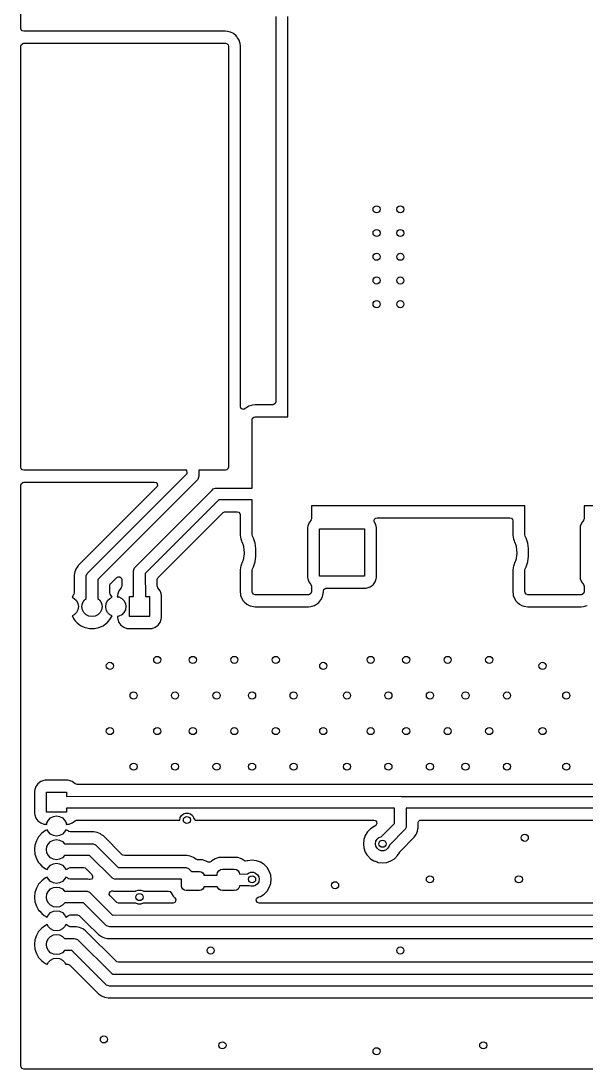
# Model space of a CAD drawing. Extents: x 195 to 321, y -209 to -140.
# Drawn here: x 194.5 to 218.33, y -208.75 to -164.56 of the extents above; entities that cross this region are included whole.
import ezdxf

# ---------------------------------------------------------------- set-up
doc = ezdxf.new("R2010")
doc.units = 0
doc.layers.add('BLACK', color=7, linetype='CONTINUOUS')

msp = doc.modelspace()

# ---------------------------------------------------------------- linework, layer by layer
at = {"layer": 'BLACK', "linetype": 'CONTINUOUS'}
for p, q in [((194.5005, -164.8705), (194.5005, -156)), ((205.2445, -164.374001), (205.2445, -180.6205)), ((205.75, -176.5), (205.75, -164.374)), ((194.511706, -164.922011), (194.5005, -164.8705)), ((194.557461, -164.974815), (194.511706, -164.922011)), ((194.6245, -164.9945), (194.557461, -164.974815)), ((203.126, -164.9945), (194.6245, -164.9945)), ((203.206354, -165.006053), (203.126, -164.9945)), ((203.268417, -165.014976), (203.206354, -165.006053)), ((203.268422, -165.014977), (203.268417, -165.014976)), ((203.335459, -165.034662), (203.26842, -165.014977)), ((203.26842, -165.014977), (203.268422, -165.014977)), ((203.33546, -165.034662), (203.335459, -165.034662)), ((203.335465, -165.034664), (203.33546, -165.034662)), ((203.466331, -165.09443), (203.335465, -165.034664)), ((203.466333, -165.094431), (203.466331, -165.09443)), ((203.466336, -165.094433), (203.466333, -165.094431)), ((203.57507, -165.188653), (203.466336, -165.094433)), ((203.575072, -165.188656), (203.57507, -165.188653)), ((203.575076, -165.188659), (203.575072, -165.188656)), ((203.61227, -165.231584), (203.575076, -165.188659)), ((203.620825, -165.241457), (203.61227, -165.231584)), ((203.636951, -165.266549), (203.620825, -165.241457)), ((203.698613, -165.362496), (203.636951, -165.266549)), ((194.5005, -165.624), (194.520185, -165.556961)), ((194.5005, -183.376), (194.5005, -165.624)), ((194.520185, -165.556961), (194.572989, -165.511206)), ((194.572989, -165.511206), (194.6245, -165.5)), ((194.6245, -165.5), (203.126, -165.5)), ((203.126, -165.5), (203.193039, -165.519685)), ((203.193039, -165.519685), (203.238794, -165.572489)), ((203.238794, -165.572489), (203.25, -165.624)), ((203.25, -165.624), (203.25, -183.376)), ((203.698616, -165.362502), (203.698613, -165.362496)), ((203.732637, -165.464722), (203.698616, -165.362502)), ((203.732741, -165.465033), (203.732637, -165.464722)), ((203.743947, -165.516544), (203.732741, -165.465033)), ((203.7555, -165.624), (203.743947, -165.516544)), ((203.7555, -165.62401), (203.7555, -165.624)), ((203.7555, -180.81211), (203.7555, -165.62401)), ((205.75, -181.25), (205.75, -176.5)), ((205.172011, -180.733294), (205.1205, -180.7445)), ((205.224815, -180.687539), (205.172011, -180.733294)), ((205.2445, -180.6205), (205.224815, -180.687539)), ((203.775184, -180.879148), (203.7555, -180.81211)), ((203.827987, -180.924904), (203.775184, -180.879148)), ((203.897146, -180.934848), (203.827987, -180.924904)), ((203.960702, -180.905824), (203.897146, -180.934848)), ((203.991459, -180.879173), (203.960702, -180.905824)), ((203.991462, -180.879171), (203.991459, -180.879173)), ((204.112496, -180.801386), (203.991462, -180.879171)), ((204.112502, -180.801383), (204.112496, -180.801386)), ((204.215027, -180.76726), (204.112502, -180.801383)), ((204.266537, -180.756054), (204.215027, -180.76726)), ((204.266549, -180.756052), (204.266537, -180.756054)), ((204.37399, -180.744501), (204.266549, -180.756052)), ((204.373991, -180.7445), (204.37399, -180.744501)), ((204.374, -180.7445), (204.373991, -180.7445)), ((205.1205, -180.7445), (204.374, -180.7445)), ((204.25, -181.374), (204.269685, -181.306961)), ((204.25, -184.25324), (204.25, -181.374)), ((204.269685, -181.306961), (204.322489, -181.261206)), ((204.322489, -181.261206), (204.374, -181.25)), ((204.374, -181.25), (205.75, -181.25)), ((194.511706, -183.427511), (194.5005, -183.376)), ((203.25, -183.376), (203.230315, -183.443039)), ((194.557461, -183.480315), (194.511706, -183.427511)), ((194.6245, -183.5), (194.557461, -183.480315)), ((201.503858, -183.5), (194.6245, -183.5)), ((197.292763, -187.860476), (201.50407, -183.642485)), ((201.50407, -183.642485), (201.503858, -183.5)), ((201.994697, -183.799272), (201.957368, -183.889392)), ((201.9995, -183.7505), (201.994697, -183.799262)), ((201.994697, -183.799262), (201.994697, -183.799272)), ((203.126, -183.5), (201.999126, -183.5)), ((201.999126, -183.5), (201.9995, -183.7505)), ((203.177511, -183.488794), (203.126, -183.5)), ((203.230315, -183.443039), (203.177511, -183.488794)), ((194.5005, -184.1295), (194.520185, -184.062461)), ((194.5005, -203.5), (194.5005, -184.1295)), ((194.520185, -184.062461), (194.572989, -184.016706)), ((194.572989, -184.016706), (194.6245, -184.0055)), ((194.6245, -184.0055), (200.133771, -184.0055)), ((200.221452, -184.217181), (196.917047, -187.521584)), ((201.957368, -183.889392), (197.745774, -188.107669)), ((200.133771, -184.0055), (200.20081, -184.025185)), ((200.20081, -184.025185), (200.246565, -184.077989)), ((200.227484, -184.210703), (200.221452, -184.217181)), ((200.256509, -184.147147), (200.227484, -184.210703)), ((200.246565, -184.077989), (200.256509, -184.147147)), ((202.611107, -184.292133), (202.701227, -184.254804)), ((202.701227, -184.254804), (204.25, -184.25324)), ((199.292615, -187.610624), (202.573223, -184.323223)), ((202.573223, -184.323223), (202.611102, -184.292137)), ((202.611102, -184.292137), (202.611107, -184.292133)), ((202.847086, -184.749902), (199.745681, -187.857729)), ((204.25, -184.748486), (202.847086, -184.749902)), ((204.25, -185), (204.25, -184.748486)), ((204.25, -186.223989), (204.25, -185)), ((215.75, -185), (206.75, -185)), ((206.75, -185), (206.75, -185.544404)), ((215.75, -186.223989), (215.75, -185)), ((227.25, -185), (218.25, -185)), ((218.25, -185), (218.25, -185.544404)), ((200.286819, -188.024549), (203.024549, -185.286819)), ((203.024549, -185.286819), (203.085872, -185.253334)), ((203.085872, -185.253334), (203.11223, -185.2505)), ((203.11223, -185.2505), (203.6205, -185.2505)), ((203.6205, -185.2505), (203.687539, -185.270185)), ((203.687539, -185.270185), (203.733294, -185.322989)), ((203.733294, -185.322989), (203.7445, -185.3745)), ((203.7445, -185.3745), (203.7445, -186.223995)), ((206.75, -185.544404), (206.730315, -185.611443)), ((209.394019, -185.638346), (209.408871, -185.570073)), ((209.408871, -185.570073), (209.458276, -185.520668)), ((209.458276, -185.520668), (209.517703, -185.5055)), ((209.517703, -185.5055), (215.1205, -185.5055)), ((215.1205, -185.5055), (215.187539, -185.525185)), ((215.187539, -185.525185), (215.233294, -185.577989)), ((215.233294, -185.577989), (215.2445, -185.6295)), ((218.25, -185.544404), (218.230315, -185.611443)), ((206.587001, -185.922116), (206.587, -185.922135)), ((206.587, -185.922135), (206.587, -188.01787)), ((206.593408, -185.862517), (206.587001, -185.922116)), ((206.643702, -185.727671), (206.593408, -185.862517)), ((206.643704, -185.727669), (206.643702, -185.727671)), ((206.725267, -185.618715), (206.643704, -185.727669)), ((206.730315, -185.611443), (206.725267, -185.618715)), ((207.0875, -187.97), (207.0875, -185.97)), ((207.0875, -185.97), (208.9925, -185.97)), ((208.9925, -185.97), (208.9925, -187.97)), ((209.418436, -185.703811), (209.394019, -185.638346)), ((209.436295, -185.727668), (209.418436, -185.703811)), ((209.436297, -185.727671), (209.436295, -185.727668)), ((209.454944, -185.777668), (209.436297, -185.727671)), ((209.486591, -185.862517), (209.454944, -185.777668)), ((209.492999, -185.922128), (209.486591, -185.862517)), ((209.493, -188.017873), (209.492999, -185.922128)), ((215.2445, -185.6295), (215.2445, -186.223995)), ((218.087001, -185.922116), (218.087, -185.922135)), ((218.087, -185.922135), (218.087, -188.01787)), ((218.093408, -185.862517), (218.087001, -185.922116)), ((218.143702, -185.727671), (218.093408, -185.862517)), ((218.143704, -185.727669), (218.143702, -185.727671)), ((218.225267, -185.618715), (218.143704, -185.727669)), ((218.230315, -185.611443), (218.225267, -185.618715)), ((203.7445, -186.223995), (203.758466, -186.341993)), ((203.758466, -186.341993), (203.758467, -186.341996)), ((203.758467, -186.341996), (203.77107, -186.394493)), ((203.77107, -186.394493), (203.771982, -186.398289)), ((203.771982, -186.398289), (203.771983, -186.398293)), ((203.771983, -186.398293), (203.799351, -186.472479)), ((203.799351, -186.472479), (203.80003, -186.473495)), ((203.80003, -186.473495), (203.823521, -186.530208)), ((204.263515, -186.280283), (204.25, -186.223989)), ((204.306548, -186.364741), (204.263515, -186.280283)), ((204.306548, -186.364742), (204.306548, -186.364741)), ((204.377221, -186.58225), (204.306548, -186.364742)), ((215.2445, -186.223995), (215.258466, -186.341993)), ((215.258466, -186.341993), (215.258467, -186.341996)), ((215.258467, -186.341996), (215.27107, -186.394493)), ((215.27107, -186.394493), (215.271982, -186.398289)), ((215.271982, -186.398289), (215.271983, -186.398293)), ((215.271983, -186.398293), (215.299351, -186.472479)), ((215.299351, -186.472479), (215.30003, -186.473495)), ((215.30003, -186.473495), (215.323521, -186.530208)), ((215.763515, -186.280283), (215.75, -186.223989)), ((215.806548, -186.364741), (215.763515, -186.280283)), ((215.806548, -186.364742), (215.806548, -186.364741)), ((215.877221, -186.58225), (215.806548, -186.364742)), ((203.823521, -186.530208), (203.833652, -186.550091)), ((203.833652, -186.550091), (203.841098, -186.568068)), ((203.841098, -186.568068), (203.84799, -186.58928)), ((203.84799, -186.58928), (203.871486, -186.646004)), ((203.871486, -186.646004), (203.879482, -186.686205)), ((203.879482, -186.686205), (203.881152, -186.691344)), ((203.881152, -186.691344), (203.885694, -186.710261)), ((203.885694, -186.710261), (203.891272, -186.745482)), ((203.891272, -186.745482), (203.907913, -186.829139)), ((203.907913, -186.829139), (203.9125, -187.0175)), ((204.377221, -186.582251), (204.377221, -186.58225)), ((204.377222, -186.582255), (204.377221, -186.582251)), ((204.413, -186.808146), (204.377222, -186.582255)), ((204.413, -187.131854), (204.413, -186.808146)), ((215.323521, -186.530208), (215.333652, -186.550091)), ((215.333652, -186.550091), (215.341098, -186.568068)), ((215.341098, -186.568068), (215.34799, -186.58928)), ((215.34799, -186.58928), (215.371486, -186.646004)), ((215.371486, -186.646004), (215.379482, -186.686205)), ((215.379482, -186.686205), (215.381152, -186.691344)), ((215.381152, -186.691344), (215.385694, -186.710261)), ((215.385694, -186.710261), (215.391272, -186.745482)), ((215.391272, -186.745482), (215.407913, -186.829139)), ((215.407913, -186.829139), (215.4125, -187.0175)), ((215.877221, -186.582251), (215.877221, -186.58225)), ((215.877222, -186.582255), (215.877221, -186.582251)), ((215.913, -186.808146), (215.877222, -186.582255)), ((215.913, -187.131854), (215.913, -186.808146)), ((203.847983, -187.350736), (203.841096, -187.371933)), ((203.871486, -187.293996), (203.847983, -187.350736)), ((203.879483, -187.253789), (203.871486, -187.293996)), ((203.881153, -187.248651), (203.879483, -187.253789)), ((203.885695, -187.229732), (203.881153, -187.248651)), ((203.891272, -187.194522), (203.885695, -187.229732)), ((203.907913, -187.110861), (203.891272, -187.194522)), ((203.9125, -187.0175), (203.907913, -187.110861)), ((204.306548, -187.575258), (204.377222, -187.357745)), ((204.377222, -187.357745), (204.413, -187.131854)), ((215.347983, -187.350736), (215.341096, -187.371933)), ((215.371486, -187.293996), (215.347983, -187.350736)), ((215.379483, -187.253789), (215.371486, -187.293996)), ((215.381153, -187.248651), (215.379483, -187.253789)), ((215.385695, -187.229732), (215.381153, -187.248651)), ((215.391272, -187.194522), (215.385695, -187.229732)), ((215.407913, -187.110861), (215.391272, -187.194522)), ((215.4125, -187.0175), (215.407913, -187.110861)), ((215.806548, -187.575258), (215.877222, -187.357745)), ((215.877222, -187.357745), (215.913, -187.131854)), ((196.77834, -187.781092), (196.7495, -187.926079)), ((196.778343, -187.781082), (196.77834, -187.781092)), ((196.834914, -187.644507), (196.778343, -187.781082)), ((196.870551, -187.591173), (196.834914, -187.644507)), ((196.89609, -187.552951), (196.870551, -187.591173)), ((196.906546, -187.537301), (196.89609, -187.552951)), ((196.917047, -187.521584), (196.906546, -187.537301)), ((199.25, -187.75), (199.254804, -187.701227)), ((199.253334, -188.825), (199.25, -187.75)), ((199.254804, -187.701227), (199.292133, -187.611107)), ((199.292133, -187.611107), (199.292615, -187.610624)), ((203.758467, -187.598008), (203.7445, -187.716004)), ((203.7445, -187.716004), (203.7445, -187.716009)), ((203.7445, -187.716009), (203.7445, -188.626)), ((203.758468, -187.597999), (203.758467, -187.598008)), ((203.771984, -187.541702), (203.758468, -187.597999)), ((203.799349, -187.467523), (203.771984, -187.541702)), ((203.80003, -187.466505), (203.799349, -187.467523)), ((203.823527, -187.409777), (203.80003, -187.466505)), ((203.833652, -187.389905), (203.823527, -187.409777)), ((203.841096, -187.371933), (203.833652, -187.389905)), ((204.25, -187.716009), (204.263516, -187.659714)), ((204.25, -188.626), (204.25, -187.716009)), ((204.263516, -187.659714), (204.306544, -187.575266)), ((204.306544, -187.575266), (204.306545, -187.575264)), ((204.306545, -187.575263), (204.306548, -187.575258)), ((204.306545, -187.575264), (204.306545, -187.575263)), ((215.258467, -187.598008), (215.2445, -187.716004)), ((215.2445, -187.716004), (215.2445, -187.716009)), ((215.2445, -187.716009), (215.2445, -188.626)), ((215.258468, -187.597999), (215.258467, -187.598008)), ((215.271984, -187.541702), (215.258468, -187.597999)), ((215.299349, -187.467523), (215.271984, -187.541702)), ((215.30003, -187.466505), (215.299349, -187.467523)), ((215.323527, -187.409777), (215.30003, -187.466505)), ((215.333652, -187.389905), (215.323527, -187.409777)), ((215.341096, -187.371933), (215.333652, -187.389905)), ((215.75, -187.716009), (215.763516, -187.659714)), ((215.75, -188.626), (215.75, -187.716009)), ((215.763516, -187.659714), (215.806544, -187.575266)), ((215.806544, -187.575266), (215.806545, -187.575264)), ((215.806545, -187.575263), (215.806548, -187.575258)), ((215.806545, -187.575264), (215.806545, -187.575263)), ((196.7495, -187.926079), (196.7495, -188.665677)), ((197.25, -188), (197.254804, -187.951227)), ((197.253345, -188.90456), (197.25, -188)), ((197.254804, -187.951227), (197.292133, -187.861107)), ((197.292133, -187.861107), (197.292763, -187.860476)), ((197.745774, -188.107669), (197.748726, -188.905616)), ((198.286819, -188.274548), (198.537819, -188.023548)), ((198.537819, -188.023548), (198.599142, -187.990063)), ((198.599142, -187.990063), (198.668834, -187.995047)), ((198.668834, -187.995047), (198.724767, -188.036919)), ((198.724767, -188.036919), (198.749184, -188.102383)), ((198.749184, -188.102383), (198.7495, -188.111229)), ((198.7495, -188.111229), (198.7495, -188.384045)), ((199.745681, -187.857729), (199.748682, -188.825)), ((200.2505, -188.11223), (200.270185, -188.045191)), ((200.2505, -188.384045), (200.2505, -188.11223)), ((200.270185, -188.045191), (200.286819, -188.024549)), ((206.587, -188.01787), (206.587001, -188.017876)), ((206.587001, -188.017876), (206.593408, -188.077483)), ((206.593408, -188.077483), (206.643702, -188.212328)), ((206.643702, -188.212328), (206.643703, -188.212329)), ((206.643703, -188.212329), (206.643704, -188.212331)), ((206.643704, -188.212331), (206.723913, -188.319477)), ((208.9925, -187.97), (207.0875, -187.97)), ((209.350046, -188.327546), (209.436296, -188.212331)), ((209.436296, -188.212331), (209.486591, -188.077483)), ((209.486591, -188.077483), (209.493, -188.017873)), ((218.087, -188.01787), (218.087001, -188.017876)), ((218.087001, -188.017876), (218.093408, -188.077483)), ((218.093408, -188.077483), (218.143702, -188.212328)), ((218.143702, -188.212328), (218.143703, -188.212329)), ((218.143703, -188.212329), (218.143704, -188.212331)), ((218.143704, -188.212331), (218.223913, -188.319477)), ((196.7495, -188.665677), (196.732887, -188.727677)), ((198.2505, -188.362229), (198.270185, -188.29519)), ((198.2505, -188.665677), (198.2505, -188.362229)), ((198.267113, -188.727677), (198.2505, -188.665677)), ((198.270185, -188.29519), (198.286819, -188.274548)), ((198.631202, -188.582671), (198.580908, -188.717517)), ((198.631206, -188.582664), (198.631202, -188.582671)), ((198.722768, -188.460355), (198.631206, -188.582664)), ((198.729815, -188.451084), (198.722504, -188.460157)), ((198.722504, -188.460157), (198.722768, -188.460355)), ((198.7495, -188.384045), (198.729815, -188.451084)), ((200.253327, -188.410373), (200.2505, -188.384045)), ((200.279625, -188.458563), (200.253327, -188.410373)), ((200.277232, -188.460355), (200.279625, -188.458563)), ((200.368793, -188.582664), (200.277232, -188.460355)), ((200.368797, -188.582671), (200.368793, -188.582664)), ((200.413679, -188.703008), (200.368797, -188.582671)), ((203.7445, -188.626), (203.744501, -188.626009)), ((203.744501, -188.626009), (203.756052, -188.73345)), ((204.261206, -188.677511), (204.25, -188.626)), ((204.306961, -188.730315), (204.261206, -188.677511)), ((206.723913, -188.319477), (206.725267, -188.321285)), ((206.725267, -188.321285), (206.749684, -188.386749)), ((206.75, -188.626), (206.730315, -188.693039)), ((206.749684, -188.386749), (206.75, -188.395596)), ((206.75, -188.395596), (206.75, -188.626)), ((207.235024, -188.768416), (207.2555, -188.626)), ((207.2555, -188.594499), (207.275185, -188.52746)), ((207.2555, -188.626), (207.2555, -188.594499)), ((207.275185, -188.52746), (207.327989, -188.481705)), ((207.327989, -188.481705), (207.3795, -188.470499)), ((207.3795, -188.470499), (209.040371, -188.470499)), ((209.040371, -188.470499), (209.040372, -188.470499)), ((209.040372, -188.470499), (209.099983, -188.464091)), ((209.099983, -188.464091), (209.234831, -188.413796)), ((209.234831, -188.413796), (209.350046, -188.327546)), ((215.2445, -188.626), (215.244501, -188.626009)), ((215.244501, -188.626009), (215.256052, -188.73345)), ((215.761206, -188.677511), (215.75, -188.626)), ((215.806961, -188.730315), (215.761206, -188.677511)), ((218.223913, -188.319477), (218.225267, -188.321285)), ((218.225267, -188.321285), (218.249684, -188.386749)), ((218.25, -188.626), (218.230315, -188.693039)), ((218.249684, -188.386749), (218.25, -188.395596)), ((218.25, -188.395596), (218.25, -188.626)), ((196.732887, -188.727677), (196.657105, -188.858933)), ((196.657105, -188.858933), (196.749809, -188.906168)), ((196.749809, -188.906168), (196.843832, -189.000191)), ((196.843832, -189.000191), (196.904199, -189.118668)), ((196.904199, -189.118668), (196.925, -189.25)), ((197.075, -189.25), (197.095801, -189.118668)), ((197.095801, -189.118668), (197.156168, -189.000191)), ((197.156168, -189.000191), (197.250191, -188.906168)), ((197.250191, -188.906168), (197.253345, -188.90456)), ((197.748726, -188.905616), (197.749809, -188.906168)), ((197.749809, -188.906168), (197.843832, -189.000191)), ((197.843832, -189.000191), (197.904199, -189.118668)), ((197.904199, -189.118668), (197.925, -189.25)), ((198.075, -189.25), (198.095801, -189.118668)), ((198.095801, -189.118668), (198.156168, -189.000191)), ((198.156168, -189.000191), (198.250191, -188.906168)), ((198.250191, -188.906168), (198.342894, -188.858933)), ((198.342894, -188.858933), (198.267113, -188.727677)), ((198.5745, -188.797312), (198.56342, -188.835044)), ((198.56342, -188.835044), (198.631332, -188.845801)), ((198.574501, -188.777123), (198.5745, -188.777135)), ((198.5745, -188.777135), (198.5745, -188.797312)), ((198.575436, -188.768417), (198.574501, -188.777123)), ((198.580908, -188.717517), (198.575436, -188.768417)), ((198.631332, -188.845801), (198.749809, -188.906168)), ((198.749809, -188.906168), (198.843832, -189.000191)), ((198.843832, -189.000191), (198.904199, -189.118668)), ((198.904199, -189.118668), (198.925, -189.25)), ((199.075, -189.675), (199.075, -188.825)), ((199.075, -188.825), (199.253334, -188.825)), ((199.748682, -188.825), (199.925, -188.825)), ((199.925, -188.825), (199.925, -189.675)), ((200.419091, -188.717517), (200.413679, -188.703008)), ((200.425499, -188.777128), (200.419091, -188.717517)), ((200.4255, -189.722873), (200.425499, -188.777128)), ((203.756052, -188.73345), (203.756054, -188.733462)), ((203.756054, -188.733462), (203.76726, -188.784972)), ((203.76726, -188.784972), (203.801383, -188.887497)), ((203.801383, -188.887497), (203.801386, -188.887503)), ((203.801386, -188.887503), (203.879171, -189.008537)), ((203.879171, -189.008537), (203.879179, -189.008548)), ((203.879179, -189.008548), (203.924923, -189.06134)), ((203.924923, -189.06134), (203.924926, -189.061343)), ((203.924926, -189.061343), (203.92493, -189.061347)), ((203.92493, -189.061347), (204.033664, -189.155567)), ((204.374, -188.75), (204.306961, -188.730315)), ((206.626, -188.75), (204.374, -188.75)), ((206.677511, -188.738794), (206.626, -188.75)), ((206.730315, -188.693039), (206.677511, -188.738794)), ((206.887504, -189.198613), (207.008543, -189.120825)), ((207.008543, -189.120825), (207.061347, -189.07507)), ((207.061347, -189.07507), (207.155567, -188.966336)), ((207.155567, -188.966336), (207.215338, -188.835459)), ((207.215338, -188.835459), (207.235023, -188.76842)), ((207.235023, -188.76842), (207.235024, -188.768416)), ((215.256052, -188.73345), (215.256054, -188.733462)), ((215.256054, -188.733462), (215.26726, -188.784972)), ((215.26726, -188.784972), (215.301383, -188.887497)), ((215.301383, -188.887497), (215.301386, -188.887503)), ((215.301386, -188.887503), (215.379171, -189.008537)), ((215.379171, -189.008537), (215.379179, -189.008548)), ((215.379179, -189.008548), (215.424923, -189.06134)), ((215.424923, -189.06134), (215.424926, -189.061343)), ((215.424926, -189.061343), (215.42493, -189.061347)), ((215.42493, -189.061347), (215.533664, -189.155567)), ((215.874, -188.75), (215.806961, -188.730315)), ((218.126, -188.75), (215.874, -188.75)), ((218.177511, -188.738794), (218.126, -188.75)), ((218.230315, -188.693039), (218.177511, -188.738794)), ((196.843832, -189.499809), (196.749809, -189.593832)), ((196.904199, -189.381332), (196.843832, -189.499809)), ((196.925, -189.25), (196.904199, -189.381332)), ((197.095801, -189.381332), (197.075, -189.25)), ((197.156168, -189.499809), (197.095801, -189.381332)), ((197.250191, -189.593832), (197.156168, -189.499809)), ((197.843832, -189.499809), (197.749809, -189.593832)), ((197.904199, -189.381332), (197.843832, -189.499809)), ((197.925, -189.25), (197.904199, -189.381332)), ((198.095801, -189.381332), (198.075, -189.25)), ((198.156168, -189.499809), (198.095801, -189.381332)), ((198.250191, -189.593832), (198.156168, -189.499809)), ((198.843832, -189.499809), (198.749809, -189.593832)), ((198.904199, -189.381332), (198.843832, -189.499809)), ((198.925, -189.25), (198.904199, -189.381332)), ((204.033664, -189.155567), (204.033667, -189.155568)), ((204.033667, -189.155568), (204.033668, -189.155569)), ((204.033668, -189.155569), (204.127925, -189.198616)), ((204.127925, -189.198616), (204.164541, -189.215338)), ((204.164541, -189.215338), (204.23158, -189.235023)), ((204.23158, -189.235023), (204.231584, -189.235024)), ((204.231584, -189.235024), (204.374, -189.2555)), ((204.374, -189.2555), (204.374003, -189.2555)), ((204.374003, -189.2555), (206.62599, -189.2555)), ((206.62599, -189.2555), (206.626, -189.2555)), ((206.626, -189.2555), (206.733456, -189.243947)), ((206.733456, -189.243947), (206.784967, -189.232741)), ((206.784967, -189.232741), (206.819197, -189.221347)), ((206.819197, -189.221347), (206.887497, -189.198616)), ((206.887497, -189.198616), (206.887501, -189.198613)), ((206.887501, -189.198613), (206.887504, -189.198613)), ((215.533664, -189.155567), (215.533667, -189.155568)), ((215.533667, -189.155568), (215.533668, -189.155569)), ((215.533668, -189.155569), (215.627925, -189.198616)), ((215.627925, -189.198616), (215.664541, -189.215338)), ((215.664541, -189.215338), (215.73158, -189.235023)), ((215.73158, -189.235023), (215.731584, -189.235024)), ((215.731584, -189.235024), (215.874, -189.2555)), ((215.874, -189.2555), (215.874003, -189.2555)), ((215.874003, -189.2555), (218.12599, -189.2555)), ((218.12599, -189.2555), (218.126, -189.2555)), ((218.126, -189.2555), (218.233456, -189.243947)), ((218.233456, -189.243947), (218.284967, -189.232741)), ((218.284967, -189.232741), (218.319197, -189.221347)), ((218.319197, -189.221347), (218.387497, -189.198616)), ((196.749809, -189.593832), (196.657106, -189.641066)), ((196.657106, -189.641066), (196.669266, -189.662128)), ((196.669266, -189.662128), (196.74713, -189.796992)), ((196.74713, -189.796992), (196.792476, -189.847354)), ((196.792476, -189.847354), (196.877302, -189.941564)), ((196.877302, -189.941564), (196.877305, -189.941566)), ((196.877305, -189.941566), (196.877308, -189.941569)), ((196.877308, -189.941569), (196.96232, -190.003334)), ((196.96232, -190.003334), (197.034702, -190.055923)), ((197.368668, -189.654199), (197.250191, -189.593832)), ((197.5, -189.675), (197.368668, -189.654199)), ((197.631332, -189.654199), (197.5, -189.675)), ((197.749809, -189.593832), (197.631332, -189.654199)), ((197.965299, -190.055922), (198.122692, -189.941569)), ((198.122692, -189.941569), (198.144513, -189.917335)), ((198.144513, -189.917335), (198.176161, -189.882186)), ((198.176161, -189.882186), (198.25287, -189.796992)), ((198.342893, -189.641066), (198.250191, -189.593832)), ((198.25287, -189.796992), (198.342893, -189.641066)), ((198.631332, -189.654199), (198.568032, -189.664224)), ((198.568032, -189.664224), (198.5745, -189.70268)), ((198.5745, -189.70268), (198.5745, -189.722867)), ((198.5745, -189.722867), (198.574501, -189.722876)), ((198.574501, -189.722876), (198.580908, -189.782483)), ((198.580908, -189.782483), (198.631202, -189.917328)), ((198.631202, -189.917328), (198.631206, -189.917335)), ((198.631206, -189.917335), (198.717452, -190.032544)), ((198.749809, -189.593832), (198.631332, -189.654199)), ((199.925, -189.675), (199.075, -189.675)), ((200.282546, -190.032546), (200.368796, -189.917331)), ((200.368796, -189.917331), (200.419091, -189.782483)), ((200.419091, -189.782483), (200.4255, -189.722873)), ((197.034702, -190.055923), (197.102926, -190.086297)), ((197.102926, -190.086297), (197.212429, -190.135051)), ((197.212429, -190.135051), (197.402726, -190.1755)), ((197.402726, -190.1755), (197.597274, -190.1755)), ((197.597274, -190.1755), (197.787571, -190.135051)), ((197.787571, -190.135051), (197.965299, -190.055922)), ((198.717452, -190.032544), (198.717455, -190.032547)), ((198.717455, -190.032547), (198.832664, -190.118793)), ((198.832664, -190.118793), (198.832671, -190.118797)), ((198.832671, -190.118797), (198.967517, -190.169091)), ((198.967517, -190.169091), (198.967516, -190.169091)), ((198.967516, -190.169091), (198.974444, -190.169835)), ((198.974444, -190.169835), (199.027127, -190.1755)), ((199.027127, -190.1755), (199.972872, -190.175499)), ((199.972872, -190.175499), (200.032483, -190.169091)), ((200.032483, -190.169091), (200.167331, -190.118796)), ((200.167331, -190.118796), (200.282546, -190.032546)), ((195.332664, -196.631206), (195.217455, -196.717452)), ((195.332671, -196.631202), (195.332664, -196.631206)), ((195.467516, -196.580908), (195.332671, -196.631202)), ((195.527123, -196.574501), (195.467516, -196.580908)), ((195.527129, -196.5745), (195.527123, -196.574501)), ((196.472864, -196.5745), (195.527129, -196.5745)), ((196.472873, -196.5745), (196.472864, -196.5745)), ((196.472881, -196.5745), (196.472873, -196.5745)), ((196.472883, -196.574501), (196.472881, -196.5745)), ((196.532483, -196.580908), (196.472883, -196.574501)), ((196.667328, -196.631202), (196.532482, -196.580908)), ((196.532482, -196.580908), (196.532483, -196.580908)), ((196.667335, -196.631206), (196.667328, -196.631202)), ((196.789645, -196.722768), (196.667335, -196.631206)), ((195.074501, -197.027116), (195.0745, -197.027135)), ((195.0745, -197.027135), (195.0745, -197.97287)), ((195.080908, -196.967517), (195.074501, -197.027116)), ((195.131202, -196.832671), (195.080908, -196.967517)), ((195.131206, -196.832664), (195.131202, -196.832671)), ((195.217452, -196.717455), (195.131206, -196.832664)), ((195.217455, -196.717452), (195.217452, -196.717455)), ((195.575, -197.925), (195.575, -197.075)), ((195.575, -197.075), (196.425, -197.075)), ((196.425, -197.075), (196.425, -197.254647)), ((196.789842, -196.722504), (196.789645, -196.722768)), ((196.798915, -196.729815), (196.789842, -196.722504)), ((196.865954, -196.7495), (196.798915, -196.729815)), ((210.573918, -196.7495), (196.865954, -196.7495)), ((242.573918, -196.7495), (210.573918, -196.7495)), ((196.425, -197.254647), (210.5, -197.25)), ((210.5, -197.25), (210.548624, -197.254789)), ((210.548624, -197.254789), (242.5, -197.25)), ((196.425, -197.925), (195.575, -197.925)), ((210.251123, -197.745294), (196.425, -197.749859)), ((196.425, -197.749859), (196.425, -197.925)), ((201.35, -197.990192), (201.447906, -197.954558)), ((201.447906, -197.954558), (201.552094, -197.954558)), ((201.552094, -197.954558), (201.65, -197.990192)), ((210.25409, -198.392957), (210.251123, -197.745294)), ((242.252146, -197.74524), (210.746564, -197.749963)), ((210.746564, -197.749963), (210.75, -198.5)), ((195.0745, -197.97287), (195.074501, -197.972876)), ((195.074501, -197.972876), (195.080908, -198.032483)), ((195.080908, -198.032483), (195.131202, -198.167328)), ((195.131202, -198.167328), (195.131206, -198.167335)), ((195.131206, -198.167335), (195.217452, -198.282544)), ((195.217452, -198.282544), (195.217455, -198.282547)), ((195.217455, -198.282547), (195.332664, -198.368793)), ((195.332664, -198.368793), (195.332671, -198.368797)), ((195.332671, -198.368797), (195.467517, -198.419091)), ((195.585367, -198.434543), (195.595801, -198.368668)), ((195.595801, -198.368668), (195.656168, -198.250191)), ((195.656168, -198.250191), (195.750191, -198.156168)), ((195.750191, -198.156168), (195.868668, -198.095801)), ((195.868668, -198.095801), (196, -198.075)), ((196, -198.075), (196.131332, -198.095801)), ((196.131332, -198.095801), (196.249809, -198.156168)), ((196.249809, -198.156168), (196.343832, -198.250191)), ((196.343832, -198.250191), (196.404199, -198.368668)), ((196.404199, -198.368668), (196.414297, -198.432427)), ((196.532483, -198.419091), (196.667331, -198.368796)), ((196.667331, -198.368796), (196.782546, -198.282546)), ((196.782545, -198.282546), (196.789645, -198.277232)), ((196.782546, -198.282546), (196.782545, -198.282546)), ((196.789645, -198.277232), (196.791439, -198.279629)), ((196.791439, -198.279629), (196.839596, -198.253334)), ((196.839596, -198.253334), (196.865954, -198.2505)), ((196.865954, -198.2505), (201.200088, -198.2505)), ((201.2, -198.25), (201.218092, -198.147394)), ((201.200088, -198.2505), (201.2, -198.25)), ((201.218092, -198.147394), (201.270187, -198.057164)), ((201.270187, -198.057164), (201.35, -197.990192)), ((201.65, -197.990192), (201.729813, -198.057164)), ((201.729813, -198.057164), (201.781908, -198.147394)), ((201.781908, -198.147394), (201.78923, -198.188923)), ((201.78923, -198.188923), (201.852295, -198.2505)), ((201.852295, -198.2505), (209.388768, -198.2505)), ((209.388768, -198.2505), (209.455807, -198.270185)), ((209.455807, -198.270185), (209.501562, -198.322989)), ((209.511506, -198.392147), (209.482481, -198.455703)), ((209.501562, -198.322989), (209.511506, -198.392147)), ((209.697009, -198.954884), (210.25409, -198.392957)), ((211.2505, -198.3745), (211.270185, -198.307461)), ((211.2505, -198.57392), (211.2505, -198.3745)), ((211.270185, -198.307461), (211.322989, -198.261706)), ((211.322989, -198.261706), (211.3745, -198.2505)), ((211.3745, -198.2505), (240.888769, -198.2505)), ((195.377302, -198.808435), (195.247129, -198.953009)), ((195.377305, -198.808433), (195.377302, -198.808435)), ((195.534704, -198.694075), (195.377305, -198.808433)), ((195.467517, -198.419091), (195.467516, -198.419091)), ((195.467516, -198.419091), (195.474444, -198.419835)), ((195.474444, -198.419835), (195.527127, -198.4255)), ((195.527127, -198.4255), (195.554561, -198.425499)), ((195.534705, -198.694075), (195.534704, -198.694075)), ((195.604998, -198.662778), (195.534705, -198.694075)), ((195.554561, -198.425499), (195.585367, -198.434543)), ((195.609952, -198.659105), (195.604998, -198.662778)), ((195.656168, -198.749809), (195.609952, -198.659105)), ((195.750191, -198.843832), (195.656168, -198.749809)), ((195.868668, -198.904199), (195.750191, -198.843832)), ((196.249809, -198.843832), (196.131332, -198.904199)), ((196.343832, -198.749809), (196.249809, -198.843832)), ((196.390238, -198.658731), (196.343832, -198.749809)), ((196.395, -198.662779), (196.390238, -198.658731)), ((196.465295, -198.694075), (196.395, -198.662779)), ((196.414297, -198.432427), (196.445433, -198.425499)), ((196.445433, -198.425499), (196.472872, -198.425499)), ((196.465299, -198.694078), (196.465295, -198.694075)), ((196.499481, -198.718913), (196.465299, -198.694078)), ((196.472872, -198.425499), (196.532483, -198.419091)), ((196.508985, -198.725818), (196.499481, -198.718913)), ((196.514832, -198.729815), (196.508985, -198.725818)), ((196.581871, -198.7495), (196.514832, -198.729815)), ((197.573918, -198.7495), (196.581871, -198.7495)), ((197.57392, -198.7495), (197.573918, -198.7495)), ((197.718907, -198.77834), (197.57392, -198.7495)), ((197.718917, -198.778343), (197.718907, -198.77834)), ((197.855491, -198.834913), (197.718917, -198.778343)), ((197.904729, -198.867813), (197.855491, -198.834913)), ((209.120184, -198.747737), (209.024211, -198.900476)), ((209.247737, -198.620184), (209.120184, -198.747737)), ((209.400475, -198.524212), (209.247737, -198.620184)), ((209.40675, -198.521191), (209.400475, -198.524212)), ((209.441934, -198.496696), (209.405871, -198.519366)), ((209.405871, -198.519366), (209.40675, -198.521191)), ((209.476448, -198.462183), (209.441934, -198.496696)), ((209.482481, -198.455703), (209.476448, -198.462183)), ((210.707752, -198.639007), (210.038744, -199.313835)), ((210.707867, -198.638893), (210.707752, -198.639007)), ((210.745196, -198.548773), (210.707867, -198.638893)), ((210.75, -198.5), (210.745196, -198.548773)), ((211.082951, -198.978416), (211.165084, -198.855495)), ((211.165084, -198.855495), (211.221658, -198.718913)), ((211.221658, -198.718913), (211.242338, -198.614949)), ((211.242338, -198.614949), (211.2505, -198.57392)), ((195.149856, -199.121489), (195.089738, -199.306516)), ((195.149857, -199.121488), (195.149856, -199.121489)), ((195.247129, -198.953009), (195.149857, -199.121488)), ((195.595801, -199.368668), (195.656168, -199.250191)), ((195.656168, -199.250191), (195.750191, -199.156168)), ((195.750191, -199.156168), (195.868668, -199.095801)), ((196, -198.925), (195.868668, -198.904199)), ((195.868668, -199.095801), (196, -199.075)), ((196.131332, -198.904199), (196, -198.925)), ((196, -199.075), (196.131332, -199.095801)), ((196.131332, -199.095801), (196.249809, -199.156168)), ((196.249809, -199.156168), (196.343832, -199.250191)), ((196.343832, -199.250191), (196.345559, -199.25358)), ((196.345559, -199.25358), (197.5, -199.25)), ((197.5, -199.25), (197.548773, -199.254804)), ((197.548773, -199.254804), (197.638893, -199.292133)), ((197.638893, -199.292133), (197.639044, -199.292284)), ((197.639044, -199.292284), (198.607651, -200.254551)), ((197.978414, -198.917046), (197.904729, -198.867812)), ((197.904729, -198.867812), (197.904729, -198.867813)), ((197.978421, -198.917052), (197.978414, -198.917046)), ((198.774548, -199.713181), (197.978421, -198.917052)), ((208.96463, -199.07075), (208.944435, -199.249996)), ((208.944435, -199.249996), (208.944435, -199.250003)), ((208.944435, -199.250003), (208.96463, -199.429249)), ((208.964631, -199.070745), (208.96463, -199.07075)), ((209.024211, -198.900476), (208.964631, -199.070745)), ((209.45, -199.25), (209.468092, -199.147394)), ((209.468092, -199.352606), (209.45, -199.25)), ((209.468092, -199.147394), (209.520187, -199.057164)), ((209.520187, -199.057164), (209.6, -198.990192)), ((209.6, -198.990192), (209.697009, -198.954884)), ((210.503305, -199.558061), (211.082951, -198.978416)), ((195.089738, -199.306516), (195.069402, -199.5)), ((195.069402, -199.5), (195.089738, -199.693483)), ((195.089738, -199.693483), (195.149856, -199.87851)), ((195.575, -199.5), (195.595801, -199.368668)), ((195.595801, -199.631332), (195.575, -199.5)), ((195.656168, -199.749809), (195.595801, -199.631332)), ((198.79519, -199.729815), (198.774548, -199.713181)), ((198.862229, -199.7495), (198.79519, -199.729815)), ((208.96463, -199.429249), (208.964631, -199.429254)), ((208.964631, -199.429254), (209.024211, -199.599523)), ((209.024211, -199.599523), (209.095628, -199.713181)), ((209.095628, -199.713181), (209.120184, -199.752262)), ((209.520187, -199.442836), (209.468092, -199.352606)), ((209.6, -199.509808), (209.520187, -199.442836)), ((209.697906, -199.545442), (209.6, -199.509808)), ((209.802094, -199.545442), (209.697906, -199.545442)), ((209.9, -199.509808), (209.802094, -199.545442)), ((209.979813, -199.442836), (209.9, -199.509808)), ((210.031908, -199.352606), (209.979813, -199.442836)), ((210.038744, -199.313835), (210.031908, -199.352606)), ((210.379816, -199.752262), (210.475789, -199.599522)), ((210.475789, -199.599522), (210.475792, -199.59951)), ((210.475792, -199.59951), (210.47881, -199.593248)), ((210.47881, -199.593248), (210.48065, -199.594134)), ((210.48065, -199.594134), (210.503305, -199.558061)), ((195.149856, -199.87851), (195.149857, -199.878511)), ((195.149857, -199.878511), (195.218485, -199.997378)), ((195.218485, -199.997378), (195.24713, -200.046992)), ((195.24713, -200.046992), (195.292117, -200.096955)), ((195.292117, -200.096955), (195.377302, -200.191564)), ((195.750191, -199.843832), (195.656168, -199.749809)), ((195.656168, -200.250191), (195.750191, -200.156168)), ((195.868668, -199.904199), (195.750191, -199.843832)), ((195.750191, -200.156168), (195.868668, -200.095801)), ((196, -199.925), (195.868668, -199.904199)), ((195.868668, -200.095801), (196, -200.075)), ((196.131332, -199.904199), (196, -199.925)), ((196, -200.075), (196.131332, -200.095801)), ((196.249809, -199.843832), (196.131332, -199.904199)), ((196.131332, -200.095801), (196.249809, -200.156168)), ((196.343832, -199.749809), (196.249809, -199.843832)), ((196.249809, -200.156168), (196.343832, -200.250191)), ((196.344278, -199.748932), (196.343832, -199.749809)), ((197.39258, -199.74568), (196.344278, -199.748932)), ((198.361108, -200.707868), (197.39258, -199.74568)), ((201.498918, -199.7495), (198.862229, -199.7495)), ((201.49892, -199.7495), (201.498918, -199.7495)), ((201.643907, -199.77834), (201.49892, -199.7495)), ((201.643917, -199.778343), (201.643907, -199.77834)), ((201.780492, -199.834914), (201.643917, -199.778343)), ((201.780494, -199.834915), (201.780492, -199.834914)), ((201.780495, -199.834916), (201.780494, -199.834915)), ((201.822071, -199.862696), (201.780495, -199.834916)), ((201.82217, -199.862761), (201.822071, -199.862696)), ((201.883293, -199.903602), (201.82217, -199.862761)), ((201.885144, -199.904815), (201.883293, -199.903602)), ((201.952183, -199.9245), (201.885144, -199.904815)), ((202.081613, -199.9245), (201.952183, -199.9245)), ((202.081616, -199.9245), (202.081613, -199.9245)), ((202.102778, -199.926423), (202.081616, -199.9245)), ((202.152192, -199.930913), (202.102778, -199.926423)), ((202.152194, -199.930913), (202.152192, -199.930913)), ((202.152196, -199.930914), (202.152194, -199.930913)), ((202.314606, -199.981522), (202.152196, -199.930914)), ((202.314607, -199.981522), (202.314606, -199.981522)), ((202.314608, -199.981523), (202.314607, -199.981522)), ((202.37348, -200.017112), (202.314608, -199.981523)), ((202.394291, -200.027175), (202.37348, -200.017112)), ((202.463983, -200.032162), (202.394291, -200.027175)), ((202.525307, -199.99868), (202.463983, -200.032162)), ((202.546958, -199.97703), (202.525307, -199.99868)), ((202.546959, -199.977029), (202.546958, -199.97703)), ((202.691294, -199.888001), (202.546959, -199.977029)), ((202.691305, -199.887996), (202.691294, -199.888001)), ((202.852289, -199.834651), (202.691305, -199.887996)), ((202.852292, -199.83465), (202.852289, -199.834651)), ((202.951644, -199.824501), (202.852292, -199.83465)), ((202.951662, -199.8245), (202.951644, -199.824501)), ((203.548346, -199.8245), (202.951662, -199.8245)), ((203.647709, -199.834651), (203.548346, -199.8245)), ((203.808694, -199.887996), (203.647709, -199.834651)), ((203.808699, -199.887998), (203.808694, -199.887996)), ((203.932534, -199.964381), (203.808699, -199.887998)), ((203.968803, -199.979444), (203.932534, -199.964381)), ((204.038582, -199.975885), (203.968803, -199.979444)), ((204.070746, -199.964631), (204.038582, -199.975885)), ((204.249996, -199.944435), (204.070746, -199.964631)), ((204.250004, -199.944435), (204.249996, -199.944435)), ((204.429249, -199.96463), (204.250004, -199.944435)), ((204.429254, -199.964631), (204.429249, -199.96463)), ((204.599523, -200.024211), (204.429254, -199.964631)), ((204.715295, -200.096956), (204.599523, -200.024211)), ((204.752262, -200.120184), (204.715295, -200.096956)), ((204.879816, -200.247738), (204.752262, -200.120184)), ((209.120184, -199.752262), (209.247738, -199.879816)), ((209.247738, -199.879816), (209.318852, -199.9245)), ((209.318852, -199.9245), (209.382721, -199.964632)), ((209.382721, -199.964632), (209.400478, -199.975789)), ((209.400478, -199.975789), (209.518575, -200.017113)), ((209.518575, -200.017113), (209.570745, -200.035368)), ((209.570745, -200.035368), (209.57075, -200.035369)), ((209.57075, -200.035369), (209.749996, -200.055565)), ((209.749996, -200.055565), (209.75, -200.055565)), ((209.75, -200.055565), (209.750004, -200.055565)), ((209.750004, -200.055565), (209.929249, -200.035369)), ((209.929249, -200.035369), (209.929252, -200.035368)), ((209.929252, -200.035368), (209.929255, -200.035368)), ((209.929255, -200.035368), (210.099522, -199.975789)), ((210.099522, -199.975789), (210.252262, -199.879816)), ((210.252262, -199.879816), (210.379816, -199.752262)), ((195.377302, -200.191564), (195.377305, -200.191566)), ((195.377305, -200.191566), (195.377308, -200.191569)), ((195.377308, -200.191569), (195.485513, -200.270185)), ((195.485513, -200.270185), (195.534702, -200.305923)), ((195.534702, -200.305923), (195.610562, -200.339697)), ((195.610562, -200.339697), (195.656168, -200.250191)), ((196.343832, -200.250191), (196.389437, -200.339697)), ((196.389437, -200.339697), (196.465299, -200.305922)), ((196.465299, -200.305922), (196.508985, -200.274181)), ((196.508985, -200.274181), (196.574792, -200.250702)), ((196.574792, -200.250702), (196.581871, -200.2505)), ((196.581871, -200.2505), (197.13777, -200.2505)), ((197.13777, -200.2505), (197.204809, -200.270185)), ((197.204809, -200.270185), (197.225451, -200.286819)), ((197.225451, -200.286819), (197.489521, -200.550889)), ((197.489521, -200.550889), (197.523006, -200.612212)), ((197.523006, -200.612212), (197.518022, -200.681904)), ((198.607651, -200.254551), (201.425, -200.25)), ((201.425, -200.25), (201.473773, -200.254804)), ((201.473773, -200.254804), (201.563893, -200.292133)), ((201.563893, -200.292133), (201.563945, -200.292185)), ((201.563945, -200.292185), (201.699294, -200.425)), ((201.699294, -200.425), (202.025, -200.425)), ((202.025, -200.425), (202.101537, -200.440224)), ((202.101537, -200.440224), (202.166421, -200.483579)), ((202.166421, -200.483579), (202.209776, -200.548463)), ((202.209776, -200.548463), (202.215682, -200.578155)), ((202.215682, -200.578155), (202.775, -200.576362)), ((202.775, -200.55), (202.792127, -200.463896)), ((202.775, -200.576362), (202.775, -200.55)), ((202.792127, -200.463896), (202.840901, -200.390901)), ((202.840901, -200.390901), (202.913896, -200.342127)), ((202.913896, -200.342127), (203, -200.325)), ((203, -200.325), (203.5, -200.325)), ((203.5, -200.325), (203.586104, -200.342127)), ((203.586104, -200.342127), (203.659099, -200.390901)), ((203.659099, -200.390901), (203.707873, -200.463896)), ((203.707873, -200.463896), (203.720498, -200.527367)), ((203.720498, -200.527367), (204.057581, -200.525785)), ((204.057581, -200.525785), (204.1, -200.490192)), ((204.1, -200.490192), (204.197906, -200.454558)), ((204.197906, -200.454558), (204.302094, -200.454558)), ((204.302094, -200.454558), (204.4, -200.490192)), ((204.4, -200.490192), (204.479813, -200.557164)), ((204.479813, -200.557164), (204.531908, -200.647394)), ((204.975789, -200.400478), (204.879816, -200.247738)), ((205.011192, -200.501655), (204.975789, -200.400478)), ((205.035368, -200.570745), (205.011192, -200.501655)), ((205.035369, -200.57075), (205.035368, -200.570745)), ((205.055565, -200.749996), (205.035369, -200.57075)), ((195.247129, -200.953009), (195.149857, -201.121488)), ((195.377302, -200.808435), (195.247129, -200.953009)), ((195.377305, -200.808433), (195.377302, -200.808435)), ((195.534702, -200.694076), (195.377305, -200.808433)), ((195.610561, -200.660301), (195.534702, -200.694076)), ((195.656168, -200.749809), (195.610561, -200.660301)), ((195.750191, -200.843832), (195.656168, -200.749809)), ((195.868668, -200.904199), (195.750191, -200.843832)), ((196, -200.925), (195.868668, -200.904199)), ((196.131332, -200.904199), (196, -200.925)), ((196.249809, -200.843832), (196.131332, -200.904199)), ((196.343832, -200.749809), (196.249809, -200.843832)), ((196.389437, -200.660302), (196.343832, -200.749809)), ((196.465299, -200.694078), (196.389437, -200.660302)), ((196.50848, -200.725451), (196.465299, -200.694078)), ((196.508985, -200.725818), (196.50848, -200.725451)), ((196.514832, -200.729815), (196.508985, -200.725818)), ((196.581871, -200.7495), (196.514832, -200.729815)), ((197.323918, -200.7495), (196.581871, -200.7495)), ((197.323922, -200.7495), (197.323918, -200.7495)), ((197.377649, -200.760187), (197.323922, -200.7495)), ((197.410686, -200.762254), (197.377649, -200.760187)), ((197.47615, -200.737837), (197.410686, -200.762254)), ((197.518022, -200.681904), (197.47615, -200.737837)), ((198.451228, -200.745197), (198.361108, -200.707868)), ((198.451237, -200.745197), (198.451228, -200.745197)), ((198.5, -200.75), (198.451237, -200.745197)), ((201.275, -200.745517), (198.5, -200.75)), ((201.275, -201.025), (201.275, -200.745517)), ((201.290224, -201.101537), (201.275, -201.025)), ((203.720466, -201.022792), (203.707873, -201.086104)), ((204.13039, -201.020868), (203.720466, -201.022792)), ((204.197906, -201.045442), (204.13039, -201.020868)), ((204.302094, -201.045442), (204.197906, -201.045442)), ((204.4, -201.009808), (204.302094, -201.045442)), ((204.479813, -200.942836), (204.4, -201.009808)), ((204.531908, -200.852606), (204.479813, -200.942836)), ((204.531908, -200.647394), (204.55, -200.75)), ((204.55, -200.75), (204.531908, -200.852606)), ((204.975789, -201.099522), (205.035368, -200.929255)), ((205.035368, -200.929255), (205.035369, -200.929249)), ((205.035369, -200.929249), (205.055565, -200.750003)), ((205.055565, -200.750003), (205.055565, -200.749996)), ((195.089738, -201.306516), (195.069402, -201.5)), ((195.069402, -201.5), (195.089738, -201.693483)), ((195.149856, -201.121489), (195.089738, -201.306516)), ((195.149857, -201.121488), (195.149856, -201.121489)), ((195.575, -201.5), (195.595801, -201.368668)), ((195.595801, -201.631332), (195.575, -201.5)), ((195.595801, -201.368668), (195.656168, -201.250191)), ((195.656168, -201.250191), (195.750191, -201.156168)), ((195.750191, -201.156168), (195.868668, -201.095801)), ((195.868668, -201.095801), (196, -201.075)), ((196, -201.075), (196.131332, -201.095801)), ((196.131332, -201.095801), (196.249809, -201.156168)), ((196.249809, -201.156168), (196.343832, -201.250191)), ((196.343832, -201.250191), (196.345439, -201.253345)), ((196.345439, -201.253345), (197.25, -201.25)), ((197.25, -201.25), (197.298773, -201.254804)), ((197.298773, -201.254804), (197.388893, -201.292133)), ((197.388893, -201.292133), (197.389044, -201.292284)), ((197.389044, -201.292284), (198.357884, -202.254782)), ((198.226992, -201.387786), (198.231976, -201.318094)), ((198.260477, -201.449109), (198.226992, -201.387786)), ((198.231976, -201.318094), (198.273848, -201.262161)), ((198.524548, -201.713181), (198.260477, -201.449109)), ((198.273848, -201.262161), (198.339312, -201.237744)), ((198.339312, -201.237744), (198.372343, -201.23981)), ((198.372343, -201.23981), (198.397241, -201.244763)), ((198.397241, -201.244763), (198.411661, -201.247631)), ((198.411661, -201.247631), (198.426081, -201.2505)), ((198.426081, -201.2505), (198.426082, -201.2505)), ((198.426082, -201.2505), (198.426083, -201.2505)), ((198.426083, -201.2505), (198.573918, -201.2505)), ((198.573918, -201.2505), (199.337716, -201.2505)), ((199.337716, -201.2505), (199.35, -201.240192)), ((199.35, -201.240192), (199.447906, -201.204558)), ((199.447906, -201.204558), (199.552094, -201.204558)), ((199.552094, -201.204558), (199.65, -201.240192)), ((199.65, -201.240192), (199.662284, -201.2505)), ((199.662284, -201.2505), (200.722833, -201.2505)), ((200.722833, -201.2505), (200.789872, -201.270185)), ((200.789872, -201.270185), (200.82895, -201.31035)), ((200.82895, -201.31035), (200.831521, -201.314603)), ((200.831521, -201.314603), (200.831522, -201.314606)), ((200.831522, -201.314606), (200.919528, -201.460185)), ((200.919528, -201.460185), (200.91953, -201.460188)), ((200.91953, -201.460188), (200.997161, -201.537819)), ((201.333579, -201.166421), (201.290224, -201.101537)), ((201.398463, -201.209776), (201.333579, -201.166421)), ((201.475, -201.225), (201.398463, -201.209776)), ((202.025, -201.225), (201.475, -201.225)), ((202.101537, -201.209776), (202.025, -201.225)), ((202.166421, -201.166421), (202.101537, -201.209776)), ((202.209776, -201.101537), (202.166421, -201.166421)), ((202.215351, -201.073508), (202.209776, -201.101537)), ((202.789255, -201.071668), (202.215351, -201.073508)), ((202.792127, -201.086104), (202.789255, -201.071668)), ((202.840901, -201.159099), (202.792127, -201.086104)), ((202.913896, -201.207873), (202.840901, -201.159099)), ((203, -201.225), (202.913896, -201.207873)), ((203.5, -201.225), (203, -201.225)), ((203.586104, -201.207873), (203.5, -201.225)), ((203.659099, -201.159099), (203.586104, -201.207873)), ((203.707873, -201.086104), (203.659099, -201.159099)), ((204.50616, -201.508458), (204.542531, -201.49573)), ((204.542531, -201.49573), (204.599522, -201.475789)), ((204.599522, -201.475789), (204.752262, -201.379816)), ((204.752262, -201.379816), (204.879816, -201.252262)), ((204.879816, -201.252262), (204.975789, -201.099522)), ((195.089738, -201.693483), (195.149856, -201.87851)), ((195.149856, -201.87851), (195.149857, -201.878511)), ((195.149857, -201.878511), (195.230159, -202.017597)), ((195.656168, -201.749809), (195.595801, -201.631332)), ((195.750191, -201.843832), (195.656168, -201.749809)), ((195.868668, -201.904199), (195.750191, -201.843832)), ((196, -201.925), (195.868668, -201.904199)), ((196.131332, -201.904199), (196, -201.925)), ((196.249809, -201.843832), (196.131332, -201.904199)), ((196.343832, -201.749809), (196.249809, -201.843832)), ((196.344383, -201.748726), (196.343832, -201.749809)), ((197.142674, -201.745773), (196.344383, -201.748726)), ((198.111108, -202.707868), (197.142674, -201.745773)), ((198.54519, -201.729815), (198.524548, -201.713181)), ((198.612229, -201.7495), (198.54519, -201.729815)), ((199.337716, -201.7495), (198.612229, -201.7495)), ((199.35, -201.759808), (199.337716, -201.7495)), ((199.447906, -201.795442), (199.35, -201.759808)), ((199.552094, -201.795442), (199.447906, -201.795442)), ((199.65, -201.759808), (199.552094, -201.795442)), ((199.662284, -201.7495), (199.65, -201.759808)), ((200.90948, -201.7495), (199.662284, -201.7495)), ((200.918326, -201.749184), (200.90948, -201.7495)), ((200.98379, -201.724767), (200.918326, -201.749184)), ((201.025662, -201.668834), (200.98379, -201.724767)), ((200.997161, -201.537819), (201.030646, -201.599142)), ((201.030646, -201.599142), (201.025662, -201.668834)), ((204.424376, -201.607853), (204.453401, -201.544297)), ((204.43432, -201.677011), (204.424376, -201.607853)), ((204.480075, -201.729815), (204.43432, -201.677011)), ((204.453401, -201.544297), (204.50616, -201.508458)), ((204.547114, -201.7495), (204.480075, -201.729815)), ((233.21277, -201.7495), (204.547114, -201.7495)), ((195.230159, -202.017597), (195.24713, -202.046992)), ((195.24713, -202.046992), (195.292476, -202.097354)), ((195.292476, -202.097354), (195.377302, -202.191564)), ((195.377302, -202.191564), (195.377305, -202.191566)), ((195.377305, -202.191566), (195.377308, -202.191569)), ((195.377308, -202.191569), (195.485513, -202.270185)), ((195.485513, -202.270185), (195.534702, -202.305923)), ((195.534702, -202.305923), (195.610562, -202.339697)), ((195.610562, -202.339697), (195.656168, -202.250191)), ((195.656168, -202.250191), (195.750191, -202.156168)), ((195.750191, -202.156168), (195.868668, -202.095801)), ((195.868668, -202.095801), (196, -202.075)), ((196, -202.075), (196.131332, -202.095801)), ((196.131332, -202.095801), (196.249809, -202.156168)), ((196.249809, -202.156168), (196.343832, -202.250191)), ((196.343832, -202.250191), (196.389437, -202.339697)), ((196.389437, -202.339697), (196.465299, -202.305922)), ((196.465299, -202.305922), (196.508985, -202.274181)), ((196.508985, -202.274181), (196.574792, -202.250702)), ((196.574792, -202.250702), (196.581871, -202.2505)), ((196.581871, -202.2505), (196.88777, -202.2505)), ((196.88777, -202.2505), (196.954809, -202.270185)), ((196.954809, -202.270185), (196.975451, -202.286819)), ((196.975451, -202.286819), (197.382709, -202.694076)), ((198.357884, -202.254782), (233.477787, -202.250013)), ((195.377302, -202.808435), (195.247129, -202.953009)), ((195.377305, -202.808433), (195.377302, -202.808435)), ((195.534702, -202.694076), (195.377305, -202.808433)), ((195.610561, -202.660301), (195.534702, -202.694076)), ((195.656168, -202.749809), (195.610561, -202.660301)), ((195.750191, -202.843832), (195.656168, -202.749809)), ((196.343832, -202.749809), (196.249809, -202.843832)), ((196.389437, -202.660302), (196.343832, -202.749809)), ((196.465299, -202.694078), (196.389437, -202.660302)), ((196.508985, -202.725818), (196.465299, -202.694078)), ((196.514832, -202.729815), (196.508985, -202.725818)), ((196.581871, -202.7495), (196.514832, -202.729815)), ((196.823918, -202.7495), (196.581871, -202.7495)), ((196.82392, -202.7495), (196.823918, -202.7495)), ((196.968907, -202.77834), (196.82392, -202.7495)), ((196.968917, -202.778343), (196.968907, -202.77834)), ((197.105491, -202.834913), (196.968917, -202.778343)), ((197.382709, -202.694076), (197.667049, -202.978416)), ((198.201228, -202.745197), (198.111108, -202.707868)), ((198.201237, -202.745197), (198.201228, -202.745197)), ((198.25, -202.75), (198.201237, -202.745197)), ((233.623773, -202.745196), (198.25, -202.75)), ((195.149856, -203.121489), (195.089738, -203.306516)), ((195.149857, -203.121488), (195.149856, -203.121489)), ((195.247129, -202.953009), (195.149857, -203.121488)), ((195.595801, -203.368668), (195.656168, -203.250191)), ((195.656168, -203.250191), (195.750191, -203.156168)), ((195.868668, -202.904199), (195.750191, -202.843832)), ((195.750191, -203.156168), (195.868668, -203.095801)), ((196, -202.925), (195.868668, -202.904199)), ((195.868668, -203.095801), (196, -203.075)), ((196.131332, -202.904199), (196, -202.925)), ((196, -203.075), (196.131332, -203.095801)), ((196.249809, -202.843832), (196.131332, -202.904199)), ((196.131332, -203.095801), (196.249809, -203.156168)), ((196.249809, -203.156168), (196.343832, -203.250191)), ((196.343832, -203.250191), (196.344975, -203.252435)), ((196.344975, -203.252435), (196.75, -203.25)), ((196.75, -203.25), (196.798773, -203.254804)), ((196.798773, -203.254804), (196.888893, -203.292133)), ((197.154729, -202.867813), (197.105491, -202.834913)), ((197.228414, -202.917046), (197.154729, -202.867812)), ((197.154729, -202.867812), (197.154729, -202.867813)), ((197.228421, -202.917052), (197.228414, -202.917046)), ((198.524548, -204.213181), (197.228421, -202.917052)), ((197.667049, -202.978416), (197.771584, -203.082951)), ((197.771584, -203.082951), (197.771587, -203.082953)), ((197.771587, -203.082953), (197.771588, -203.082954)), ((197.771588, -203.082954), (197.894503, -203.165083)), ((197.894503, -203.165083), (197.894506, -203.165085)), ((197.894506, -203.165085), (197.951079, -203.188518)), ((197.951079, -203.188518), (197.95108, -203.188518)), ((197.95108, -203.188518), (198.031088, -203.221659)), ((198.031088, -203.221659), (198.147241, -203.244763)), ((198.147241, -203.244763), (198.166468, -203.248587)), ((198.166468, -203.248587), (198.176081, -203.2505)), ((198.176081, -203.2505), (198.176082, -203.2505)), ((198.176082, -203.2505), (233.64892, -203.2505)), ((194.5005, -208.6255), (194.5005, -203.5)), ((195.089738, -203.306516), (195.069402, -203.5)), ((195.069402, -203.5), (195.089738, -203.693483)), ((195.089738, -203.693483), (195.149856, -203.87851)), ((195.575, -203.5), (195.595801, -203.368668)), ((195.595801, -203.631332), (195.575, -203.5)), ((195.656168, -203.749809), (195.595801, -203.631332)), ((196.888893, -203.292133), (196.889118, -203.292358)), ((196.889118, -203.292358), (198.358042, -204.754792)), ((195.149856, -203.87851), (195.149857, -203.878511)), ((195.149857, -203.878511), (195.230159, -204.017597)), ((195.230159, -204.017597), (195.24713, -204.046992)), ((195.24713, -204.046992), (195.292476, -204.097354)), ((195.292476, -204.097354), (195.377302, -204.191564)), ((195.750191, -203.843832), (195.656168, -203.749809)), ((195.656168, -204.250191), (195.750191, -204.156168)), ((195.868668, -203.904199), (195.750191, -203.843832)), ((195.750191, -204.156168), (195.868668, -204.095801)), ((196, -203.925), (195.868668, -203.904199)), ((195.868668, -204.095801), (196, -204.075)), ((196.131332, -203.904199), (196, -203.925)), ((196, -204.075), (196.131332, -204.095801)), ((196.249809, -203.843832), (196.131332, -203.904199)), ((196.131332, -204.095801), (196.249809, -204.156168)), ((196.343832, -203.749809), (196.249809, -203.843832)), ((196.249809, -204.156168), (196.343832, -204.250191)), ((196.344791, -203.747926), (196.343832, -203.749809)), ((196.642887, -203.746133), (196.344791, -203.747926)), ((198.110881, -205.207641), (196.642887, -203.746133)), ((195.377302, -204.191564), (195.377305, -204.191566)), ((195.377305, -204.191566), (195.377308, -204.191569)), ((195.377308, -204.191569), (195.457043, -204.2495)), ((195.457043, -204.2495), (195.534702, -204.305923)), ((195.534702, -204.305923), (195.592312, -204.331572)), ((195.592312, -204.331572), (195.610562, -204.339697)), ((195.610562, -204.339697), (195.656168, -204.250191)), ((196.343832, -204.250191), (196.389437, -204.339696)), ((196.389437, -204.339696), (196.407688, -204.331571)), ((196.407688, -204.331571), (196.476935, -204.322287)), ((196.476935, -204.322287), (196.540212, -204.351915)), ((196.540212, -204.351915), (196.545802, -204.35717)), ((196.545802, -204.35717), (197.77158, -205.582948)), ((198.54519, -204.229815), (198.524548, -204.213181)), ((198.612229, -204.2495), (198.54519, -204.229815)), ((265.91277, -204.2495), (198.612229, -204.2495)), ((198.358042, -204.754792), (266.178057, -204.750006)), ((198.111107, -205.207867), (198.110881, -205.207641)), ((198.201227, -205.245196), (198.111107, -205.207867)), ((198.25, -205.25), (198.201227, -205.245196)), ((266.323773, -205.245196), (198.25, -205.25)), ((197.77158, -205.582948), (197.771584, -205.582951)), ((197.771584, -205.582951), (197.894498, -205.66508)), ((197.894498, -205.66508), (197.894511, -205.665087)), ((197.894511, -205.665087), (198.031082, -205.721656)), ((198.031082, -205.721656), (198.031087, -205.721658)), ((198.031087, -205.721658), (198.031091, -205.721658)), ((198.031091, -205.721658), (198.031092, -205.721659)), ((198.031092, -205.721659), (198.176079, -205.7505)), ((198.176079, -205.7505), (198.176082, -205.7505)), ((198.176082, -205.7505), (266.34892, -205.7505)), ((194.511706, -208.677011), (194.5005, -208.6255)), ((194.557461, -208.729815), (194.511706, -208.677011)), ((194.6245, -208.7495), (194.557461, -208.729815)), ((320.8755, -208.7495), (194.6245, -208.7495))]:
    msp.add_line(p, q, dxfattribs=at)
at = {"layer": 'BLACK'}
for centre in [(209.5, -172.5), (210.5, -172.5), (209.5, -173.5), (210.5, -173.5), (209.5, -174.5), (210.5, -174.5), (209.5, -175.5), (210.5, -175.5), (209.5, -176.5), (210.5, -176.5), (198.25, -191.75), (200.25, -191.5), (201.75, -191.5), (203.5, -191.5), (205.25, -191.5), (207.25, -191.75), (209.25, -191.5), (210.75, -191.5), (212.5, -191.5), (214.25, -191.5), (216.5, -191.75), (199.25, -193), (201, -193), (202.75, -193), (204.25, -193), (206, -193), (208.25, -193), (210, -193), (211.75, -193), (213.25, -193), (215, -193), (217.5, -193), (198.25, -194.5), (200.25, -194.5), (201.75, -194.5), (203.5, -194.5), (205.25, -194.5), (207.25, -194.5), (209.25, -194.5), (210.75, -194.5), (212.5, -194.5), (214.25, -194.5), (216.5, -194.5), (199.25, -196), (201, -196), (202.75, -196), (204.25, -196), (206, -196), (208.25, -196), (210, -196), (211.75, -196), (213.25, -196), (215, -196), (217.5, -196), (201.5, -198.25), (215.75, -199), (209.75, -199.25), (204.25, -200.75), (211.75, -200.75), (215.5, -200.75), (207.75, -201), (199.5, -201.5), (202.5, -203.75), (210.5, -203.75), (198, -207.5), (203, -207.75), (214, -207.75), (209.5, -208)]:
    msp.add_circle(centre, 0.15, dxfattribs=at)

doc.saveas('drawing.dxf')
